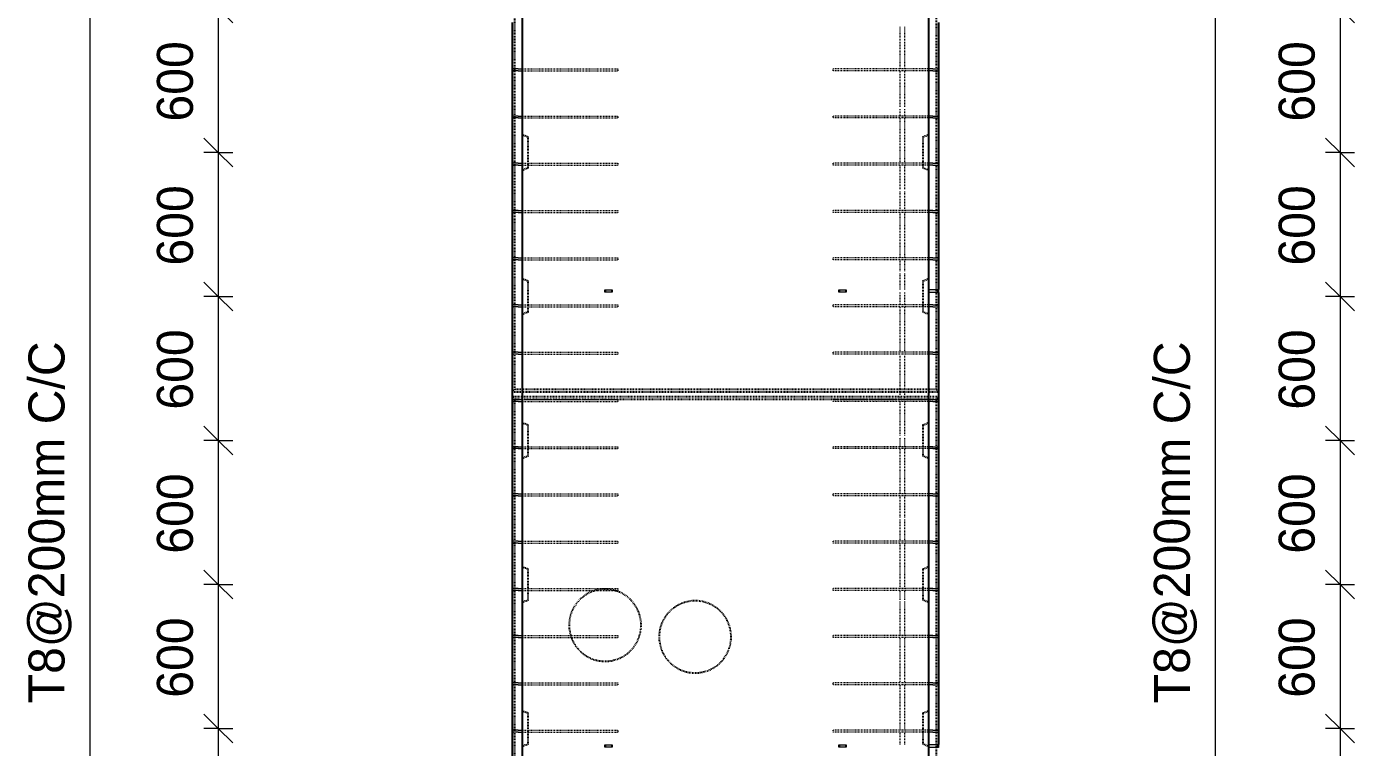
# Model space of a CAD drawing. Header units: millimetres. Extents: x -13510 to 6621, y -2503 to 13671.
# Drawn here: x -8116 to -2584, y 2199 to 5202 of the extents above; entities that cross this region are included whole.
import ezdxf

# ---------------------------------------------------------------- set-up
doc = ezdxf.new("R2010")
doc.units = ezdxf.units.MM
doc.linetypes.add('Dash', pattern=[6.36, 3.18, -3.18])
for name, color, linetype, lineweight in [('A-ANNO-DIMS', 211, 'Continuous', 9), ('A-ANNO-DIMS-60', 211, 'Continuous', 9), ('A-GENM', 13, 'Continuous', 18), ('A-WALL', 113, 'Continuous', 25), ('A-WALL-HDLN', 110, 'Dash', 25), ('S-RBAR', 171, 'Continuous', 18)]:
    doc.layers.add(name, color=color, linetype=linetype, lineweight=lineweight)
doc.styles.add('Nirmala UI Semilight', font='NirmalaS.ttf', dxfattribs={"height": 150})
doc.dimstyles.new('Arrow_Filled_-_2_5_NI_UI', dxfattribs={"dimscale": 304.8, "dimtxt": 157.104592, "dimasz": 0.393701, "dimexe": 0.19685, "dimexo": 0.0625, "dimgap": 0.19685, "dimtad": 1, "dimdec": 0, "dimzin": 0, "dimdsep": 46, "dimtxsty": 'Nirmala UI Semilight', "dimblk1": 'OBLIQUE', "dimblk2": 'OBLIQUE', "dimsah": 1, "dimcen": 0.09, "dimazin": 0, "dimtfac": 1, "dimtdec": 4, "dimtix": 1, "dimtmove": 0, "dimatfit": 3, "dimfxl": 0.19685, "dimfxlon": 1, "dimtvp": 1, "dimtolj": 1, "dimtzin": 0, "dimarcsym": 2})

# ---------------------------------------------------------------- blocks, each defined once
blk = doc.blocks.new('RR spread anchor face based - RR-SA-2_5-150-1726819-Elevation Front')
at = {"layer": 'A-GENM'}
for p, q in [((-5706.2, 6755), (-5703.7, 6755)), ((-5706.2, 6745), (-5706.2, 6755)), ((-5703.7, 6755), (-5678.7, 6755)), ((-5703.7, 6755), (-5703.7, 6745)), ((-5678.7, 6755), (-5676.2, 6755)), ((-5678.7, 6755), (-5678.7, 6745)), ((-5676.2, 6755), (-5676.2, 6745)), ((-5703.7, 6745), (-5706.2, 6745)), ((-5678.7, 6745), (-5703.7, 6745)), ((-5676.2, 6745), (-5678.7, 6745))]:
    blk.add_line(p, q, dxfattribs=at)
blk = doc.blocks.new('RR spread anchor face based - RR-SA-4_0-320-1726835-Elevation Front')
at = {"layer": 'A-GENM'}
for p, q in [((-4356.2, 6756), (-4321.2, 6756)), ((-4321.2, 6756), (-4316.2, 6756)), ((-4321.2, 6744), (-4321.2, 6756)), ((-4316.2, 6756), (-4316.2, 6744)), ((-4321.2, 6744), (-4356.2, 6744)), ((-4316.2, 6744), (-4321.2, 6744))]:
    blk.add_line(p, q, dxfattribs=at)
blk = doc.blocks.new('DIMBLOCK34-Elevation Front')
at = {"layer": 'A-ANNO-DIMS-60'}
for p, q in [((-7852.1, 7580), (-7912.1, 7640)), ((-7852.1, 7580), (-7912.1, 7580)), ((-7852.1, 7580), (-7852.1, -1275)), ((-7852.1, 7580), (-7792.1, 7520)), ((-7852.1, 7580), (-7792.1, 7580)), ((-7852.1, -1275), (-7912.1, -1215)), ((-7852.1, -1275), (-7912.1, -1275)), ((-7852.1, -1275), (-7792.1, -1335)), ((-7852.1, -1275), (-7792.1, -1275))]:
    blk.add_line(p, q, dxfattribs=at)
at = {"layer": 'A-ANNO-DIMS-60', "color": 0, "insert": (-8107.8, 2382.7), "char_height": 150, "width": 1847.55, "attachment_point": 1, "rotation": 90, "line_spacing_factor": 1.142579, "style": 'Nirmala UI Semilight'}
blk.add_mtext('T8@200mm C/C', dxfattribs=at)
blk = doc.blocks.new('_Oblique')
at = {"color": 0, "linetype": 'ByBlock', "lineweight": -2}
blk.add_line((-0.5, -0.5), (0.5, 0.5), dxfattribs=at)
blk = doc.blocks.new('DIMBLOCK41-Elevation Front')
at = {"layer": 'A-ANNO-DIMS-60'}
for p, q in [((-7317.1, 5277.5), (-7377.1, 5337.5)), ((-7317.1, 5277.5), (-7377.1, 5277.5)), ((-7317.1, 5277.5), (-7317.1, 4677.5)), ((-7317.1, 5277.5), (-7257.1, 5217.5)), ((-7317.1, 5277.5), (-7257.1, 5277.5)), ((-7317.1, 4677.5), (-7377.1, 4737.5)), ((-7317.1, 4677.5), (-7377.1, 4677.5)), ((-7317.1, 4677.5), (-7257.1, 4617.5)), ((-7317.1, 4677.5), (-7257.1, 4677.5))]:
    blk.add_line(p, q, dxfattribs=at)
at = {"layer": 'A-ANNO-DIMS-60', "color": 0, "insert": (-7572.8, 4806.1), "char_height": 150, "width": 411.328, "attachment_point": 1, "rotation": 90, "line_spacing_factor": 1.142579, "style": 'Nirmala UI Semilight'}
blk.add_mtext('600', dxfattribs=at)
blk = doc.blocks.new('DIMBLOCK42-Elevation Front')
at = {"layer": 'A-ANNO-DIMS-60'}
for p, q in [((-7317.1, 4677.5), (-7377.1, 4737.5)), ((-7317.1, 4677.5), (-7377.1, 4677.5)), ((-7317.1, 4677.5), (-7317.1, 4077.5)), ((-7317.1, 4677.5), (-7257.1, 4617.5)), ((-7317.1, 4677.5), (-7257.1, 4677.5)), ((-7317.1, 4077.5), (-7377.1, 4137.5)), ((-7317.1, 4077.5), (-7377.1, 4077.5)), ((-7317.1, 4077.5), (-7257.1, 4017.5)), ((-7317.1, 4077.5), (-7257.1, 4077.5))]:
    blk.add_line(p, q, dxfattribs=at)
at = {"layer": 'A-ANNO-DIMS-60', "color": 0, "insert": (-7572.8, 4206.1), "char_height": 150, "width": 411.328, "attachment_point": 1, "rotation": 90, "line_spacing_factor": 1.142579, "style": 'Nirmala UI Semilight'}
blk.add_mtext('600', dxfattribs=at)
blk = doc.blocks.new('DIMBLOCK43-Elevation Front')
at = {"layer": 'A-ANNO-DIMS-60'}
for p, q in [((-7317.1, 4077.5), (-7377.1, 4137.5)), ((-7317.1, 4077.5), (-7377.1, 4077.5)), ((-7317.1, 4077.5), (-7317.1, 3477.5)), ((-7317.1, 4077.5), (-7257.1, 4017.5)), ((-7317.1, 4077.5), (-7257.1, 4077.5)), ((-7317.1, 3477.5), (-7377.1, 3537.5)), ((-7317.1, 3477.5), (-7377.1, 3477.5)), ((-7317.1, 3477.5), (-7257.1, 3417.5)), ((-7317.1, 3477.5), (-7257.1, 3477.5))]:
    blk.add_line(p, q, dxfattribs=at)
at = {"layer": 'A-ANNO-DIMS-60', "color": 0, "insert": (-7572.8, 3606.1), "char_height": 150, "width": 411.328, "attachment_point": 1, "rotation": 90, "line_spacing_factor": 1.142579, "style": 'Nirmala UI Semilight'}
blk.add_mtext('600', dxfattribs=at)
blk = doc.blocks.new('DIMBLOCK44-Elevation Front')
at = {"layer": 'A-ANNO-DIMS-60'}
for p, q in [((-7317.1, 3477.5), (-7377.1, 3537.5)), ((-7317.1, 3477.5), (-7377.1, 3477.5)), ((-7317.1, 3477.5), (-7317.1, 2877.5)), ((-7317.1, 3477.5), (-7257.1, 3417.5)), ((-7317.1, 3477.5), (-7257.1, 3477.5)), ((-7317.1, 2877.5), (-7377.1, 2937.5)), ((-7317.1, 2877.5), (-7377.1, 2877.5)), ((-7317.1, 2877.5), (-7257.1, 2817.5)), ((-7317.1, 2877.5), (-7257.1, 2877.5))]:
    blk.add_line(p, q, dxfattribs=at)
at = {"layer": 'A-ANNO-DIMS-60', "color": 0, "insert": (-7572.8, 3006.1), "char_height": 150, "width": 411.328, "attachment_point": 1, "rotation": 90, "line_spacing_factor": 1.142579, "style": 'Nirmala UI Semilight'}
blk.add_mtext('600', dxfattribs=at)
blk = doc.blocks.new('DIMBLOCK45-Elevation Front')
at = {"layer": 'A-ANNO-DIMS-60'}
for p, q in [((-7317.1, 2877.5), (-7377.1, 2937.5)), ((-7317.1, 2877.5), (-7377.1, 2877.5)), ((-7317.1, 2877.5), (-7317.1, 2277.5)), ((-7317.1, 2877.5), (-7257.1, 2817.5)), ((-7317.1, 2877.5), (-7257.1, 2877.5)), ((-7317.1, 2277.5), (-7377.1, 2337.5)), ((-7317.1, 2277.5), (-7377.1, 2277.5)), ((-7317.1, 2277.5), (-7257.1, 2217.5)), ((-7317.1, 2277.5), (-7257.1, 2277.5))]:
    blk.add_line(p, q, dxfattribs=at)
at = {"layer": 'A-ANNO-DIMS-60', "color": 0, "insert": (-7572.8, 2406.1), "char_height": 150, "width": 411.328, "attachment_point": 1, "rotation": 90, "line_spacing_factor": 1.142579, "style": 'Nirmala UI Semilight'}
blk.add_mtext('600', dxfattribs=at)
blk = doc.blocks.new('DIMBLOCK46-Elevation Front')
at = {"layer": 'A-ANNO-DIMS-60'}
for p, q in [((-7317.1, 2277.5), (-7377.1, 2337.5)), ((-7317.1, 2277.5), (-7377.1, 2277.5)), ((-7317.1, 2277.5), (-7317.1, 1677.5)), ((-7317.1, 2277.5), (-7257.1, 2217.5)), ((-7317.1, 2277.5), (-7257.1, 2277.5)), ((-7317.1, 1677.5), (-7377.1, 1737.5)), ((-7317.1, 1677.5), (-7377.1, 1677.5)), ((-7317.1, 1677.5), (-7257.1, 1617.5)), ((-7317.1, 1677.5), (-7257.1, 1677.5))]:
    blk.add_line(p, q, dxfattribs=at)
at = {"layer": 'A-ANNO-DIMS-60', "color": 0, "insert": (-7572.8, 1806.1), "char_height": 150, "width": 411.328, "attachment_point": 1, "rotation": 90, "line_spacing_factor": 1.142579, "style": 'Nirmala UI Semilight'}
blk.add_mtext('600', dxfattribs=at)
blk = doc.blocks.new('DIMBLOCK54-Elevation Front')
at = {"layer": 'A-ANNO-DIMS-60'}
for p, q in [((-3163.6, 7580), (-3223.6, 7640)), ((-3163.6, 7580), (-3223.6, 7580)), ((-3163.6, 7580), (-3163.6, -1275)), ((-3163.6, 7580), (-3103.6, 7520)), ((-3163.6, 7580), (-3103.6, 7580)), ((-3163.6, -1275), (-3223.6, -1215)), ((-3163.6, -1275), (-3223.6, -1275)), ((-3163.6, -1275), (-3103.6, -1335)), ((-3163.6, -1275), (-3103.6, -1275))]:
    blk.add_line(p, q, dxfattribs=at)
at = {"layer": 'A-ANNO-DIMS-60', "color": 0, "insert": (-3419.3, 2382.7), "char_height": 150, "width": 1847.55, "attachment_point": 1, "rotation": 90, "line_spacing_factor": 1.142579, "style": 'Nirmala UI Semilight'}
blk.add_mtext('T8@200mm C/C', dxfattribs=at)
blk = doc.blocks.new('DIMBLOCK61-Elevation Front')
at = {"layer": 'A-ANNO-DIMS-60'}
for p, q in [((-2643.6, 5277.5), (-2703.6, 5337.5)), ((-2643.6, 5277.5), (-2703.6, 5277.5)), ((-2643.6, 5277.5), (-2643.6, 4677.5)), ((-2643.6, 5277.5), (-2583.6, 5217.5)), ((-2643.6, 5277.5), (-2583.6, 5277.5)), ((-2643.6, 4677.5), (-2703.6, 4737.5)), ((-2643.6, 4677.5), (-2703.6, 4677.5)), ((-2643.6, 4677.5), (-2583.6, 4617.5)), ((-2643.6, 4677.5), (-2583.6, 4677.5))]:
    blk.add_line(p, q, dxfattribs=at)
at = {"layer": 'A-ANNO-DIMS-60', "color": 0, "insert": (-2899.3, 4806.1), "char_height": 150, "width": 411.328, "attachment_point": 1, "rotation": 90, "line_spacing_factor": 1.142579, "style": 'Nirmala UI Semilight'}
blk.add_mtext('600', dxfattribs=at)
blk = doc.blocks.new('DIMBLOCK62-Elevation Front')
at = {"layer": 'A-ANNO-DIMS-60'}
for p, q in [((-2643.6, 4677.5), (-2703.6, 4737.5)), ((-2643.6, 4677.5), (-2703.6, 4677.5)), ((-2643.6, 4677.5), (-2643.6, 4077.5)), ((-2643.6, 4677.5), (-2583.6, 4617.5)), ((-2643.6, 4677.5), (-2583.6, 4677.5)), ((-2643.6, 4077.5), (-2703.6, 4137.5)), ((-2643.6, 4077.5), (-2703.6, 4077.5)), ((-2643.6, 4077.5), (-2583.6, 4017.5)), ((-2643.6, 4077.5), (-2583.6, 4077.5))]:
    blk.add_line(p, q, dxfattribs=at)
at = {"layer": 'A-ANNO-DIMS-60', "color": 0, "insert": (-2899.3, 4206.1), "char_height": 150, "width": 411.328, "attachment_point": 1, "rotation": 90, "line_spacing_factor": 1.142579, "style": 'Nirmala UI Semilight'}
blk.add_mtext('600', dxfattribs=at)
blk = doc.blocks.new('DIMBLOCK63-Elevation Front')
at = {"layer": 'A-ANNO-DIMS-60'}
for p, q in [((-2643.6, 4077.5), (-2703.6, 4137.5)), ((-2643.6, 4077.5), (-2703.6, 4077.5)), ((-2643.6, 4077.5), (-2643.6, 3477.5)), ((-2643.6, 4077.5), (-2583.6, 4017.5)), ((-2643.6, 4077.5), (-2583.6, 4077.5)), ((-2643.6, 3477.5), (-2703.6, 3537.5)), ((-2643.6, 3477.5), (-2703.6, 3477.5)), ((-2643.6, 3477.5), (-2583.6, 3417.5)), ((-2643.6, 3477.5), (-2583.6, 3477.5))]:
    blk.add_line(p, q, dxfattribs=at)
at = {"layer": 'A-ANNO-DIMS-60', "color": 0, "insert": (-2899.3, 3606.1), "char_height": 150, "width": 411.328, "attachment_point": 1, "rotation": 90, "line_spacing_factor": 1.142579, "style": 'Nirmala UI Semilight'}
blk.add_mtext('600', dxfattribs=at)
blk = doc.blocks.new('DIMBLOCK64-Elevation Front')
at = {"layer": 'A-ANNO-DIMS-60'}
for p, q in [((-2643.6, 3477.5), (-2703.6, 3537.5)), ((-2643.6, 3477.5), (-2703.6, 3477.5)), ((-2643.6, 3477.5), (-2643.6, 2877.5)), ((-2643.6, 3477.5), (-2583.6, 3417.5)), ((-2643.6, 3477.5), (-2583.6, 3477.5)), ((-2643.6, 2877.5), (-2703.6, 2937.5)), ((-2643.6, 2877.5), (-2703.6, 2877.5)), ((-2643.6, 2877.5), (-2583.6, 2817.5)), ((-2643.6, 2877.5), (-2583.6, 2877.5))]:
    blk.add_line(p, q, dxfattribs=at)
at = {"layer": 'A-ANNO-DIMS-60', "color": 0, "insert": (-2899.3, 3006.1), "char_height": 150, "width": 411.328, "attachment_point": 1, "rotation": 90, "line_spacing_factor": 1.142579, "style": 'Nirmala UI Semilight'}
blk.add_mtext('600', dxfattribs=at)
blk = doc.blocks.new('DIMBLOCK65-Elevation Front')
at = {"layer": 'A-ANNO-DIMS-60'}
for p, q in [((-2643.6, 2877.5), (-2703.6, 2937.5)), ((-2643.6, 2877.5), (-2703.6, 2877.5)), ((-2643.6, 2877.5), (-2643.6, 2277.5)), ((-2643.6, 2877.5), (-2583.6, 2817.5)), ((-2643.6, 2877.5), (-2583.6, 2877.5)), ((-2643.6, 2277.5), (-2703.6, 2337.5)), ((-2643.6, 2277.5), (-2703.6, 2277.5)), ((-2643.6, 2277.5), (-2583.6, 2217.5)), ((-2643.6, 2277.5), (-2583.6, 2277.5))]:
    blk.add_line(p, q, dxfattribs=at)
at = {"layer": 'A-ANNO-DIMS-60', "color": 0, "insert": (-2899.3, 2406.1), "char_height": 150, "width": 411.328, "attachment_point": 1, "rotation": 90, "line_spacing_factor": 1.142579, "style": 'Nirmala UI Semilight'}
blk.add_mtext('600', dxfattribs=at)
blk = doc.blocks.new('DIMBLOCK66-Elevation Front')
at = {"layer": 'A-ANNO-DIMS-60'}
for p, q in [((-2643.6, 2277.5), (-2703.6, 2337.5)), ((-2643.6, 2277.5), (-2703.6, 2277.5)), ((-2643.6, 2277.5), (-2643.6, 1677.5)), ((-2643.6, 2277.5), (-2583.6, 2217.5)), ((-2643.6, 2277.5), (-2583.6, 2277.5)), ((-2643.6, 1677.5), (-2703.6, 1737.5)), ((-2643.6, 1677.5), (-2703.6, 1677.5)), ((-2643.6, 1677.5), (-2583.6, 1617.5)), ((-2643.6, 1677.5), (-2583.6, 1677.5))]:
    blk.add_line(p, q, dxfattribs=at)
at = {"layer": 'A-ANNO-DIMS-60', "color": 0, "insert": (-2899.3, 1806.1), "char_height": 150, "width": 411.328, "attachment_point": 1, "rotation": 90, "line_spacing_factor": 1.142579, "style": 'Nirmala UI Semilight'}
blk.add_mtext('600', dxfattribs=at)

msp = doc.modelspace()

# ---------------------------------------------------------------- linework, layer by layer
at = {"layer": 'A-WALL'}
for p, q in [((-6051.2, 7060), (-6051.2, -1395)), ((-4356.2, -1395), (-4356.2, 7060)), ((-6091.2, 5022.3), (-6091.2, 5218.3)), ((-4316.2, 5218.3), (-4316.2, 5022.3)), ((-6091.2, 4825.5), (-6091.2, 5021.5)), ((-4316.2, 5021.5), (-4316.2, 4825.5)), ((-6091.2, 4628.7), (-6091.2, 4824.7)), ((-4316.2, 4824.7), (-4316.2, 4628.7)), ((-6091.2, 4431.9), (-6091.2, 4628)), ((-4316.2, 4628), (-4316.2, 4431.9)), ((-6091.2, 4235.2), (-6091.2, 4431.2)), ((-4316.2, 4431.2), (-4316.2, 4235.2)), ((-6091.2, 4038.4), (-6091.2, 4234.4)), ((-4316.2, 4234.4), (-4316.2, 4106)), ((-4316.2, 4094), (-4316.2, 4038.4)), ((-6091.2, 3841.6), (-6091.2, 4037.6)), ((-4316.2, 4037.6), (-4316.2, 3841.6)), ((-6091.2, 3644.8), (-6091.2, 3840.8)), ((-4316.2, 3840.8), (-4316.2, 3644.8)), ((-6091.2, 3448), (-6091.2, 3644.1)), ((-4316.2, 3644.1), (-4316.2, 3448)), ((-6091.2, 3251.3), (-6091.2, 3447.3)), ((-4316.2, 3447.3), (-4316.2, 3251.3)), ((-6091.2, 3054.5), (-6091.2, 3250.5)), ((-4316.2, 3250.5), (-4316.2, 3054.5)), ((-6091.2, 2857.7), (-6091.2, 3053.7)), ((-4316.2, 3053.7), (-4316.2, 2857.7)), ((-6091.2, 2660.9), (-6091.2, 2857)), ((-4316.2, 2857), (-4316.2, 2660.9)), ((-6091.2, 2464.2), (-6091.2, 2660.2)), ((-4316.2, 2660.2), (-4316.2, 2464.2)), ((-6091.2, 2267.4), (-6091.2, 2463.4)), ((-4316.2, 2463.4), (-4316.2, 2267.4)), ((-6091.2, 2070.6), (-6091.2, 2266.6)), ((-4316.2, 2266.6), (-4316.2, 2211))]:
    msp.add_line(p, q, dxfattribs=at)
at = {"layer": 'A-WALL-HDLN'}
for p, q in [((-6081.2, 3690), (-6081.2, 7660)), ((-4326.2, 7660), (-4326.2, 3690)), ((-6051.2, 4752.5), (-6026.2, 4742.5)), ((-6026.2, 4612.5), (-6026.2, 4742.5)), ((-4381.2, 4742.5), (-4356.2, 4752.5)), ((-4381.2, 4742.5), (-4381.2, 4612.5)), ((-6026.2, 4612.5), (-6051.2, 4602.5)), ((-4356.2, 4602.5), (-4381.2, 4612.5)), ((-6051.2, 4152.5), (-6026.2, 4142.5)), ((-4381.2, 4142.5), (-4356.2, 4152.5)), ((-6026.2, 4012.5), (-6026.2, 4142.5)), ((-4381.2, 4142.5), (-4381.2, 4012.5)), ((-6026.2, 4012.5), (-6051.2, 4002.5)), ((-4356.2, 4002.5), (-4381.2, 4012.5)), ((-6091.2, 3680), (-6081.2, 3690)), ((-6091.2, 3680), (-4316.2, 3680)), ((-4316.2, 3660), (-6091.2, 3660)), ((-6081.2, 3650), (-6091.2, 3660)), ((-4326.2, 3690), (-6081.2, 3690)), ((-4326.2, 3690), (-4316.2, 3680)), ((-4316.2, 3660), (-4326.2, 3650)), ((-6081.2, -1395), (-6081.2, 3650)), ((-6081.2, 3650), (-4326.2, 3650)), ((-4326.2, 3650), (-4326.2, -1395)), ((-6051.2, 3552.5), (-6026.2, 3542.5)), ((-6026.2, 3412.5), (-6026.2, 3542.5)), ((-4381.2, 3542.5), (-4356.2, 3552.5)), ((-4381.2, 3542.5), (-4381.2, 3412.5)), ((-6026.2, 3412.5), (-6051.2, 3402.5)), ((-4356.2, 3402.5), (-4381.2, 3412.5)), ((-6051.2, 2952.5), (-6026.2, 2942.5)), ((-6026.2, 2812.5), (-6026.2, 2942.5)), ((-4381.2, 2942.5), (-4356.2, 2952.5)), ((-4381.2, 2942.5), (-4381.2, 2812.5)), ((-6026.2, 2812.5), (-6051.2, 2802.5)), ((-4356.2, 2802.5), (-4381.2, 2812.5)), ((-6051.2, 2352.5), (-6026.2, 2342.5)), ((-6026.2, 2212.5), (-6026.2, 2342.5)), ((-4381.2, 2342.5), (-4356.2, 2352.5)), ((-4381.2, 2342.5), (-4381.2, 2212.5)), ((-6026.2, 2212.5), (-6051.2, 2202.5)), ((-4356.2, 2202.5), (-4381.2, 2212.5))]:
    msp.add_line(p, q, dxfattribs=at)
for centre, start, end in [((-5705.4, 2708.1), 104.1947, 180), ((-5705.4, 2708.1), 76.0965, 103.9035), ((-5705.4, 2708.1), 0, 75.8053), ((-5330.4, 2659.6), 0, 180), ((-5705.4, 2708.1), 180, 0), ((-5330.4, 2659.6), 180, 0)]:
    msp.add_arc(centre, 150, start, end, dxfattribs=at)
at = {"layer": 'S-RBAR', "linetype": 'Dash'}
for p, q in [((-4476.2, 5025.9), (-4476.2, 5201.2)), ((-4456.2, 5025.9), (-4456.2, 5201.2)), ((-6051.1, 5025.9), (-5651.2, 5025.9)), ((-6051.1, 5017.9), (-5651.2, 5017.9)), ((-5651.2, 5017.9), (-5651.2, 5025.9)), ((-4356.2, 5025.9), (-4756.2, 5025.9)), ((-4756.2, 5025.9), (-4756.2, 5017.9)), ((-4356.2, 5017.9), (-4756.2, 5017.9)), ((-4476.2, 4867.1), (-4476.2, 5017.9)), ((-4456.2, 4867.1), (-4456.2, 5017.9)), ((-6051.1, 4829.1), (-5651.2, 4829.1)), ((-6051.1, 4821.1), (-5651.2, 4821.1)), ((-5651.2, 4821.1), (-5651.2, 4829.1)), ((-4356.2, 4829.1), (-4756.2, 4829.1)), ((-4756.2, 4829.1), (-4756.2, 4821.1)), ((-4356.2, 4821.1), (-4756.2, 4821.1)), ((-4476.2, 4829.1), (-4476.2, 4859.1)), ((-4476.2, 4632.3), (-4476.2, 4821.1)), ((-4456.2, 4829.1), (-4456.2, 4859.1)), ((-4456.2, 4632.3), (-4456.2, 4821.1)), ((-6051.1, 4632.3), (-5651.2, 4632.3)), ((-6051.1, 4624.3), (-5651.2, 4624.3)), ((-5651.2, 4624.3), (-5651.2, 4632.3)), ((-4356.2, 4632.3), (-4756.2, 4632.3)), ((-4756.2, 4632.3), (-4756.2, 4624.3)), ((-4356.2, 4624.3), (-4756.2, 4624.3)), ((-4476.2, 4525), (-4476.2, 4624.3)), ((-4456.2, 4525), (-4456.2, 4624.3)), ((-4476.2, 4435.6), (-4476.2, 4517)), ((-4456.2, 4435.6), (-4456.2, 4517)), ((-6051.1, 4435.6), (-5651.2, 4435.6)), ((-6051.1, 4427.6), (-5651.2, 4427.6)), ((-5651.2, 4427.6), (-5651.2, 4435.6)), ((-4356.2, 4435.6), (-4756.2, 4435.6)), ((-4756.2, 4435.6), (-4756.2, 4427.6)), ((-4356.2, 4427.6), (-4756.2, 4427.6)), ((-4476.2, 4238.8), (-4476.2, 4427.6)), ((-4456.2, 4238.8), (-4456.2, 4427.6)), ((-6051.1, 4238.8), (-5651.2, 4238.8)), ((-6051.1, 4230.8), (-5651.2, 4230.8)), ((-5651.2, 4230.8), (-5651.2, 4238.8)), ((-4356.2, 4238.8), (-4756.2, 4238.8)), ((-4756.2, 4238.8), (-4756.2, 4230.8)), ((-4356.2, 4230.8), (-4756.2, 4230.8)), ((-4476.2, 4182.8), (-4476.2, 4230.8)), ((-4456.2, 4182.8), (-4456.2, 4230.8)), ((-4476.2, 4106), (-4476.2, 4174.8)), ((-4456.2, 4106), (-4456.2, 4174.8)), ((-4476.2, 4042), (-4476.2, 4094)), ((-4456.2, 4042), (-4456.2, 4094)), ((-6051.1, 4042), (-5651.2, 4042)), ((-5651.2, 4034), (-5651.2, 4042)), ((-4356.2, 4042), (-4756.2, 4042)), ((-4756.2, 4042), (-4756.2, 4034)), ((-6051.1, 4034), (-5651.2, 4034)), ((-4356.2, 4034), (-4756.2, 4034)), ((-4476.2, 3845.2), (-4476.2, 4034)), ((-4456.2, 3845.2), (-4456.2, 4034)), ((-6051.1, 3845.2), (-5651.2, 3845.2)), ((-6051.1, 3837.2), (-5651.2, 3837.2)), ((-5651.2, 3837.2), (-5651.2, 3845.2)), ((-4356.2, 3845.2), (-4756.2, 3845.2)), ((-4756.2, 3845.2), (-4756.2, 3837.2)), ((-4356.2, 3837.2), (-4756.2, 3837.2)), ((-4476.2, 3648.4), (-4476.2, 3832.7)), ((-4456.2, 3648.4), (-4456.2, 3832.7)), ((-6051.1, 3648.4), (-5651.2, 3648.4)), ((-6051.1, 3640.4), (-5651.2, 3640.4)), ((-5651.2, 3640.4), (-5651.2, 3648.4)), ((-4356.2, 3648.4), (-4756.2, 3648.4)), ((-4756.2, 3648.4), (-4756.2, 3640.4)), ((-4356.2, 3640.4), (-4756.2, 3640.4)), ((-4476.2, 3498.6), (-4476.2, 3640.4)), ((-4456.2, 3498.6), (-4456.2, 3640.4)), ((-4476.2, 3451.7), (-4476.2, 3490.6)), ((-4456.2, 3451.7), (-4456.2, 3490.6)), ((-6051.1, 3451.7), (-5651.2, 3451.7)), ((-6051.1, 3443.7), (-5651.2, 3443.7)), ((-5651.2, 3443.7), (-5651.2, 3451.7)), ((-4356.2, 3451.7), (-4756.2, 3451.7)), ((-4756.2, 3451.7), (-4756.2, 3443.7)), ((-4356.2, 3443.7), (-4756.2, 3443.7)), ((-4476.2, 3254.9), (-4476.2, 3443.7)), ((-4456.2, 3254.9), (-4456.2, 3443.7)), ((-6051.1, 3254.9), (-5651.2, 3254.9)), ((-6051.1, 3246.9), (-5651.2, 3246.9)), ((-5651.2, 3246.9), (-5651.2, 3254.9)), ((-4356.2, 3254.9), (-4756.2, 3254.9)), ((-4756.2, 3254.9), (-4756.2, 3246.9)), ((-4356.2, 3246.9), (-4756.2, 3246.9)), ((-4476.2, 3156.5), (-4476.2, 3246.9)), ((-4456.2, 3156.5), (-4456.2, 3246.9)), ((-4476.2, 3058.1), (-4476.2, 3148.5)), ((-4456.2, 3058.1), (-4456.2, 3148.5)), ((-6051.1, 3058.1), (-5651.2, 3058.1)), ((-6051.1, 3050.1), (-5651.2, 3050.1)), ((-5651.2, 3050.1), (-5651.2, 3058.1)), ((-4356.2, 3058.1), (-4756.2, 3058.1)), ((-4756.2, 3058.1), (-4756.2, 3050.1)), ((-4356.2, 3050.1), (-4756.2, 3050.1)), ((-4476.2, 2861.3), (-4476.2, 3050.1)), ((-4456.2, 2861.3), (-4456.2, 3050.1)), ((-6051.1, 2861.3), (-5651.2, 2861.3)), ((-6051.1, 2853.3), (-5651.2, 2853.3)), ((-5651.2, 2853.3), (-5651.2, 2861.3)), ((-4356.2, 2861.3), (-4756.2, 2861.3)), ((-4756.2, 2861.3), (-4756.2, 2853.3)), ((-4356.2, 2853.3), (-4756.2, 2853.3)), ((-4476.2, 2814.4), (-4476.2, 2853.3)), ((-4456.2, 2814.4), (-4456.2, 2853.3)), ((-4476.2, 2664.6), (-4476.2, 2806.4)), ((-4456.2, 2664.6), (-4456.2, 2806.4)), ((-6051.1, 2664.6), (-5651.2, 2664.6)), ((-6051.1, 2656.6), (-5651.2, 2656.6)), ((-5651.2, 2656.6), (-5651.2, 2664.6)), ((-4356.2, 2664.6), (-4756.2, 2664.6)), ((-4756.2, 2664.6), (-4756.2, 2656.6)), ((-4356.2, 2656.6), (-4756.2, 2656.6)), ((-4476.2, 2472.3), (-4476.2, 2656.6)), ((-4456.2, 2472.3), (-4456.2, 2656.6)), ((-6051.1, 2467.8), (-5651.2, 2467.8)), ((-6051.1, 2459.8), (-5651.2, 2459.8)), ((-5651.2, 2459.8), (-5651.2, 2467.8)), ((-4356.2, 2467.8), (-4756.2, 2467.8)), ((-4756.2, 2467.8), (-4756.2, 2459.8)), ((-4356.2, 2459.8), (-4756.2, 2459.8)), ((-4476.2, 2271), (-4476.2, 2459.8)), ((-4456.2, 2271), (-4456.2, 2459.8)), ((-6051.1, 2271), (-5651.2, 2271)), ((-5651.2, 2263), (-5651.2, 2271)), ((-4356.2, 2271), (-4756.2, 2271)), ((-4756.2, 2271), (-4756.2, 2263)), ((-6051.1, 2263), (-5651.2, 2263)), ((-4356.2, 2263), (-4756.2, 2263)), ((-4476.2, 2211), (-4476.2, 2263)), ((-4456.2, 2211), (-4456.2, 2263))]:
    msp.add_line(p, q, dxfattribs=at)
at = {"layer": 'S-RBAR'}
for p, q in [((-6067.2, 5025.9), (-6087.2, 5025.9)), ((-6067.2, 5017.9), (-6087.2, 5017.9)), ((-6067.2, 5025.9), (-6051.2, 5025.9)), ((-6067.2, 5017.9), (-6051.2, 5017.9)), ((-4340.2, 5025.9), (-4356.2, 5025.9)), ((-4340.2, 5017.9), (-4356.2, 5017.9)), ((-4340.2, 5025.9), (-4320.2, 5025.9)), ((-4340.2, 5017.9), (-4320.2, 5017.9)), ((-6067.2, 4829.1), (-6087.2, 4829.1)), ((-6067.2, 4821.1), (-6087.2, 4821.1)), ((-6067.2, 4829.1), (-6051.2, 4829.1)), ((-6067.2, 4821.1), (-6051.2, 4821.1)), ((-4340.2, 4829.1), (-4356.2, 4829.1)), ((-4340.2, 4821.1), (-4356.2, 4821.1)), ((-4340.2, 4829.1), (-4320.2, 4829.1)), ((-4340.2, 4821.1), (-4320.2, 4821.1)), ((-6067.2, 4632.3), (-6087.2, 4632.3)), ((-6067.2, 4624.3), (-6087.2, 4624.3)), ((-6067.2, 4632.3), (-6051.2, 4632.3)), ((-6067.2, 4624.3), (-6051.2, 4624.3)), ((-4340.2, 4632.3), (-4356.2, 4632.3)), ((-4340.2, 4624.3), (-4356.2, 4624.3)), ((-4340.2, 4632.3), (-4320.2, 4632.3)), ((-4340.2, 4624.3), (-4320.2, 4624.3)), ((-6067.2, 4435.6), (-6087.2, 4435.6)), ((-6067.2, 4427.6), (-6087.2, 4427.6)), ((-6067.2, 4435.6), (-6051.2, 4435.6)), ((-6067.2, 4427.6), (-6051.2, 4427.6)), ((-4340.2, 4435.6), (-4356.2, 4435.6)), ((-4340.2, 4427.6), (-4356.2, 4427.6)), ((-4340.2, 4435.6), (-4320.2, 4435.6)), ((-4340.2, 4427.6), (-4320.2, 4427.6)), ((-6067.2, 4238.8), (-6087.2, 4238.8)), ((-6067.2, 4230.8), (-6087.2, 4230.8)), ((-6067.2, 4238.8), (-6051.2, 4238.8)), ((-6067.2, 4230.8), (-6051.2, 4230.8)), ((-4340.2, 4238.8), (-4356.2, 4238.8)), ((-4340.2, 4230.8), (-4356.2, 4230.8)), ((-4340.2, 4238.8), (-4320.2, 4238.8)), ((-4340.2, 4230.8), (-4320.2, 4230.8)), ((-6067.2, 4042), (-6087.2, 4042)), ((-6067.2, 4042), (-6051.2, 4042)), ((-4340.2, 4042), (-4356.2, 4042)), ((-4340.2, 4042), (-4320.2, 4042)), ((-6067.2, 4034), (-6087.2, 4034)), ((-6067.2, 4034), (-6051.2, 4034)), ((-4340.2, 4034), (-4356.2, 4034)), ((-4340.2, 4034), (-4320.2, 4034)), ((-6067.2, 3845.2), (-6087.2, 3845.2)), ((-6067.2, 3837.2), (-6087.2, 3837.2)), ((-6067.2, 3845.2), (-6051.2, 3845.2)), ((-6067.2, 3837.2), (-6051.2, 3837.2)), ((-4340.2, 3845.2), (-4356.2, 3845.2)), ((-4340.2, 3837.2), (-4356.2, 3837.2)), ((-4340.2, 3845.2), (-4320.2, 3845.2)), ((-4340.2, 3837.2), (-4320.2, 3837.2)), ((-6067.2, 3648.4), (-6087.2, 3648.4)), ((-6067.2, 3640.4), (-6087.2, 3640.4)), ((-6067.2, 3648.4), (-6051.2, 3648.4)), ((-6067.2, 3640.4), (-6051.2, 3640.4)), ((-4340.2, 3648.4), (-4356.2, 3648.4)), ((-4340.2, 3640.4), (-4356.2, 3640.4)), ((-4340.2, 3648.4), (-4320.2, 3648.4)), ((-4340.2, 3640.4), (-4320.2, 3640.4)), ((-6067.2, 3451.7), (-6087.2, 3451.7)), ((-6067.2, 3443.7), (-6087.2, 3443.7)), ((-6067.2, 3451.7), (-6051.2, 3451.7)), ((-6067.2, 3443.7), (-6051.2, 3443.7)), ((-4340.2, 3451.7), (-4356.2, 3451.7)), ((-4340.2, 3443.7), (-4356.2, 3443.7)), ((-4340.2, 3451.7), (-4320.2, 3451.7)), ((-4340.2, 3443.7), (-4320.2, 3443.7)), ((-6067.2, 3254.9), (-6087.2, 3254.9)), ((-6067.2, 3246.9), (-6087.2, 3246.9)), ((-6067.2, 3254.9), (-6051.2, 3254.9)), ((-6067.2, 3246.9), (-6051.2, 3246.9)), ((-4340.2, 3254.9), (-4356.2, 3254.9)), ((-4340.2, 3246.9), (-4356.2, 3246.9)), ((-4340.2, 3254.9), (-4320.2, 3254.9)), ((-4340.2, 3246.9), (-4320.2, 3246.9)), ((-6067.2, 3058.1), (-6087.2, 3058.1)), ((-6067.2, 3050.1), (-6087.2, 3050.1)), ((-6067.2, 3058.1), (-6051.2, 3058.1)), ((-6067.2, 3050.1), (-6051.2, 3050.1)), ((-4340.2, 3058.1), (-4356.2, 3058.1)), ((-4340.2, 3050.1), (-4356.2, 3050.1)), ((-4340.2, 3058.1), (-4320.2, 3058.1)), ((-4340.2, 3050.1), (-4320.2, 3050.1)), ((-6067.2, 2861.3), (-6087.2, 2861.3)), ((-6067.2, 2853.3), (-6087.2, 2853.3)), ((-6067.2, 2861.3), (-6051.2, 2861.3)), ((-6067.2, 2853.3), (-6051.2, 2853.3)), ((-4340.2, 2861.3), (-4356.2, 2861.3)), ((-4340.2, 2853.3), (-4356.2, 2853.3)), ((-4340.2, 2861.3), (-4320.2, 2861.3)), ((-4340.2, 2853.3), (-4320.2, 2853.3)), ((-6067.2, 2664.6), (-6087.2, 2664.6)), ((-6067.2, 2656.6), (-6087.2, 2656.6)), ((-6067.2, 2664.6), (-6051.2, 2664.6)), ((-6067.2, 2656.6), (-6051.2, 2656.6)), ((-4340.2, 2664.6), (-4356.2, 2664.6)), ((-4340.2, 2656.6), (-4356.2, 2656.6)), ((-4340.2, 2664.6), (-4320.2, 2664.6)), ((-4340.2, 2656.6), (-4320.2, 2656.6)), ((-6067.2, 2467.8), (-6087.2, 2467.8)), ((-6067.2, 2459.8), (-6087.2, 2459.8)), ((-6067.2, 2467.8), (-6051.2, 2467.8)), ((-6067.2, 2459.8), (-6051.2, 2459.8)), ((-4340.2, 2467.8), (-4356.2, 2467.8)), ((-4340.2, 2459.8), (-4356.2, 2459.8)), ((-4340.2, 2467.8), (-4320.2, 2467.8)), ((-4340.2, 2459.8), (-4320.2, 2459.8)), ((-6067.2, 2271), (-6087.2, 2271)), ((-6067.2, 2271), (-6051.2, 2271)), ((-4340.2, 2271), (-4356.2, 2271)), ((-4340.2, 2271), (-4320.2, 2271)), ((-6067.2, 2263), (-6087.2, 2263)), ((-6067.2, 2263), (-6051.2, 2263)), ((-4340.2, 2263), (-4356.2, 2263)), ((-4340.2, 2263), (-4320.2, 2263))]:
    msp.add_line(p, q, dxfattribs=at)
for centre, start, end in [((-6087.2, 5021.9), 90, 270), ((-4320.2, 5021.9), 270, 90), ((-6087.2, 4825.1), 90, 270), ((-4320.2, 4825.1), 270, 90), ((-6087.2, 4628.3), 90, 270), ((-4320.2, 4628.3), 270, 90), ((-6087.2, 4431.6), 90, 270), ((-4320.2, 4431.6), 270, 90), ((-6087.2, 4234.8), 90, 270), ((-4320.2, 4234.8), 270, 90), ((-6087.2, 4038), 90, 270), ((-4320.2, 4038), 270, 90), ((-6087.2, 3841.2), 90, 270), ((-4320.2, 3841.2), 270, 90), ((-6087.2, 3644.4), 90, 270), ((-4320.2, 3644.4), 270, 90), ((-6087.2, 3447.7), 90, 270), ((-4320.2, 3447.7), 270, 90), ((-6087.2, 3250.9), 90, 270), ((-4320.2, 3250.9), 270, 90), ((-6087.2, 3054.1), 90, 270), ((-4320.2, 3054.1), 270, 90), ((-6087.2, 2857.3), 90, 270), ((-4320.2, 2857.3), 270, 90), ((-6087.2, 2660.6), 90, 270), ((-4320.2, 2660.6), 270, 90), ((-6087.2, 2463.8), 90, 270), ((-4320.2, 2463.8), 270, 90), ((-6087.2, 2267), 90, 270), ((-4320.2, 2267), 270, 90)]:
    msp.add_arc(centre, 4, start, end, dxfattribs=at)

# ---------------------------------------------------------------- block references
at = {"layer": 'A-GENM'}
for name, p in [('RR spread anchor face based - RR-SA-2_5-150-1726819-Elevation Front', (0, -2650)), ('RR spread anchor face based - RR-SA-2_5-150-1726819-Elevation Front', (975, -2650)), ('RR spread anchor face based - RR-SA-4_0-320-1726835-Elevation Front', (0, -2650)), ('RR spread anchor face based - RR-SA-2_5-150-1726819-Elevation Front', (0, -4545)), ('RR spread anchor face based - RR-SA-2_5-150-1726819-Elevation Front', (975, -4545)), ('RR spread anchor face based - RR-SA-4_0-320-1726835-Elevation Front', (0, -4545))]:
    msp.add_blockref(name, p, dxfattribs=at)

# ---------------------------------------------------------------- dimensions: what is measured, and where the dimension line sits
at = {"layer": 'A-ANNO-DIMS'}
for base, p1, p2, picture, middle in [((-7852.1, -1275), (-7792.1, 7580), (-7792.1, -1275), 'DIMBLOCK34-Elevation Front', (-8000.8, 3152.5)), ((-3163.6, -1275), (-3223.6, 7580), (-3223.6, -1275), 'DIMBLOCK54-Elevation Front', (-3312.3, 3152.5))]:
    dim = msp.add_linear_dim(base=base, p1=p1, p2=p2, angle=90, text='T8@200mm C/C', dimstyle='Arrow_Filled_-_2_5_NI_UI', override={"dimpost": '<>', "dimfxl": 8855}, dxfattribs=at)
    dim.commit()
    dim.dimension.update_dxf_attribs({"geometry": picture, "text_midpoint": middle})
for base, p1, p2, picture, middle in [((-7317.1, 4677.5), (-7257.1, 5277.5), (-7257.1, 4677.5), 'DIMBLOCK41-Elevation Front', (-7454.7, 4977.5)), ((-2643.6, 4677.5), (-2703.6, 5277.5), (-2703.6, 4677.5), 'DIMBLOCK61-Elevation Front', (-2781.2, 4977.5)), ((-7317.1, 4077.5), (-7257.1, 4677.5), (-7257.1, 4077.5), 'DIMBLOCK42-Elevation Front', (-7454.7, 4377.5)), ((-2643.6, 4077.5), (-2703.6, 4677.5), (-2703.6, 4077.5), 'DIMBLOCK62-Elevation Front', (-2781.2, 4377.5)), ((-7317.1, 3477.5), (-7257.1, 4077.5), (-7257.1, 3477.5), 'DIMBLOCK43-Elevation Front', (-7454.7, 3777.5)), ((-2643.6, 3477.5), (-2703.6, 4077.5), (-2703.6, 3477.5), 'DIMBLOCK63-Elevation Front', (-2781.2, 3777.5)), ((-7317.1, 2877.5), (-7257.1, 3477.5), (-7257.1, 2877.5), 'DIMBLOCK44-Elevation Front', (-7454.7, 3177.5)), ((-2643.6, 2877.5), (-2703.6, 3477.5), (-2703.6, 2877.5), 'DIMBLOCK64-Elevation Front', (-2781.2, 3177.5)), ((-7317.1, 2277.5), (-7257.1, 2877.5), (-7257.1, 2277.5), 'DIMBLOCK45-Elevation Front', (-7454.7, 2577.5)), ((-2643.6, 2277.5), (-2703.6, 2877.5), (-2703.6, 2277.5), 'DIMBLOCK65-Elevation Front', (-2781.2, 2577.5)), ((-7317.1, 1677.5), (-7257.1, 2277.5), (-7257.1, 1677.5), 'DIMBLOCK46-Elevation Front', (-7454.7, 1977.5)), ((-2643.6, 1677.5), (-2703.6, 2277.5), (-2703.6, 1677.5), 'DIMBLOCK66-Elevation Front', (-2781.2, 1977.5))]:
    dim = msp.add_linear_dim(base=base, p1=p1, p2=p2, angle=90, dimstyle='Arrow_Filled_-_2_5_NI_UI', override={"dimpost": '<>', "dimfxl": 600}, dxfattribs=at)
    dim.commit()
    dim.dimension.update_dxf_attribs({"geometry": picture, "text_midpoint": middle})

doc.saveas('drawing.dxf')
